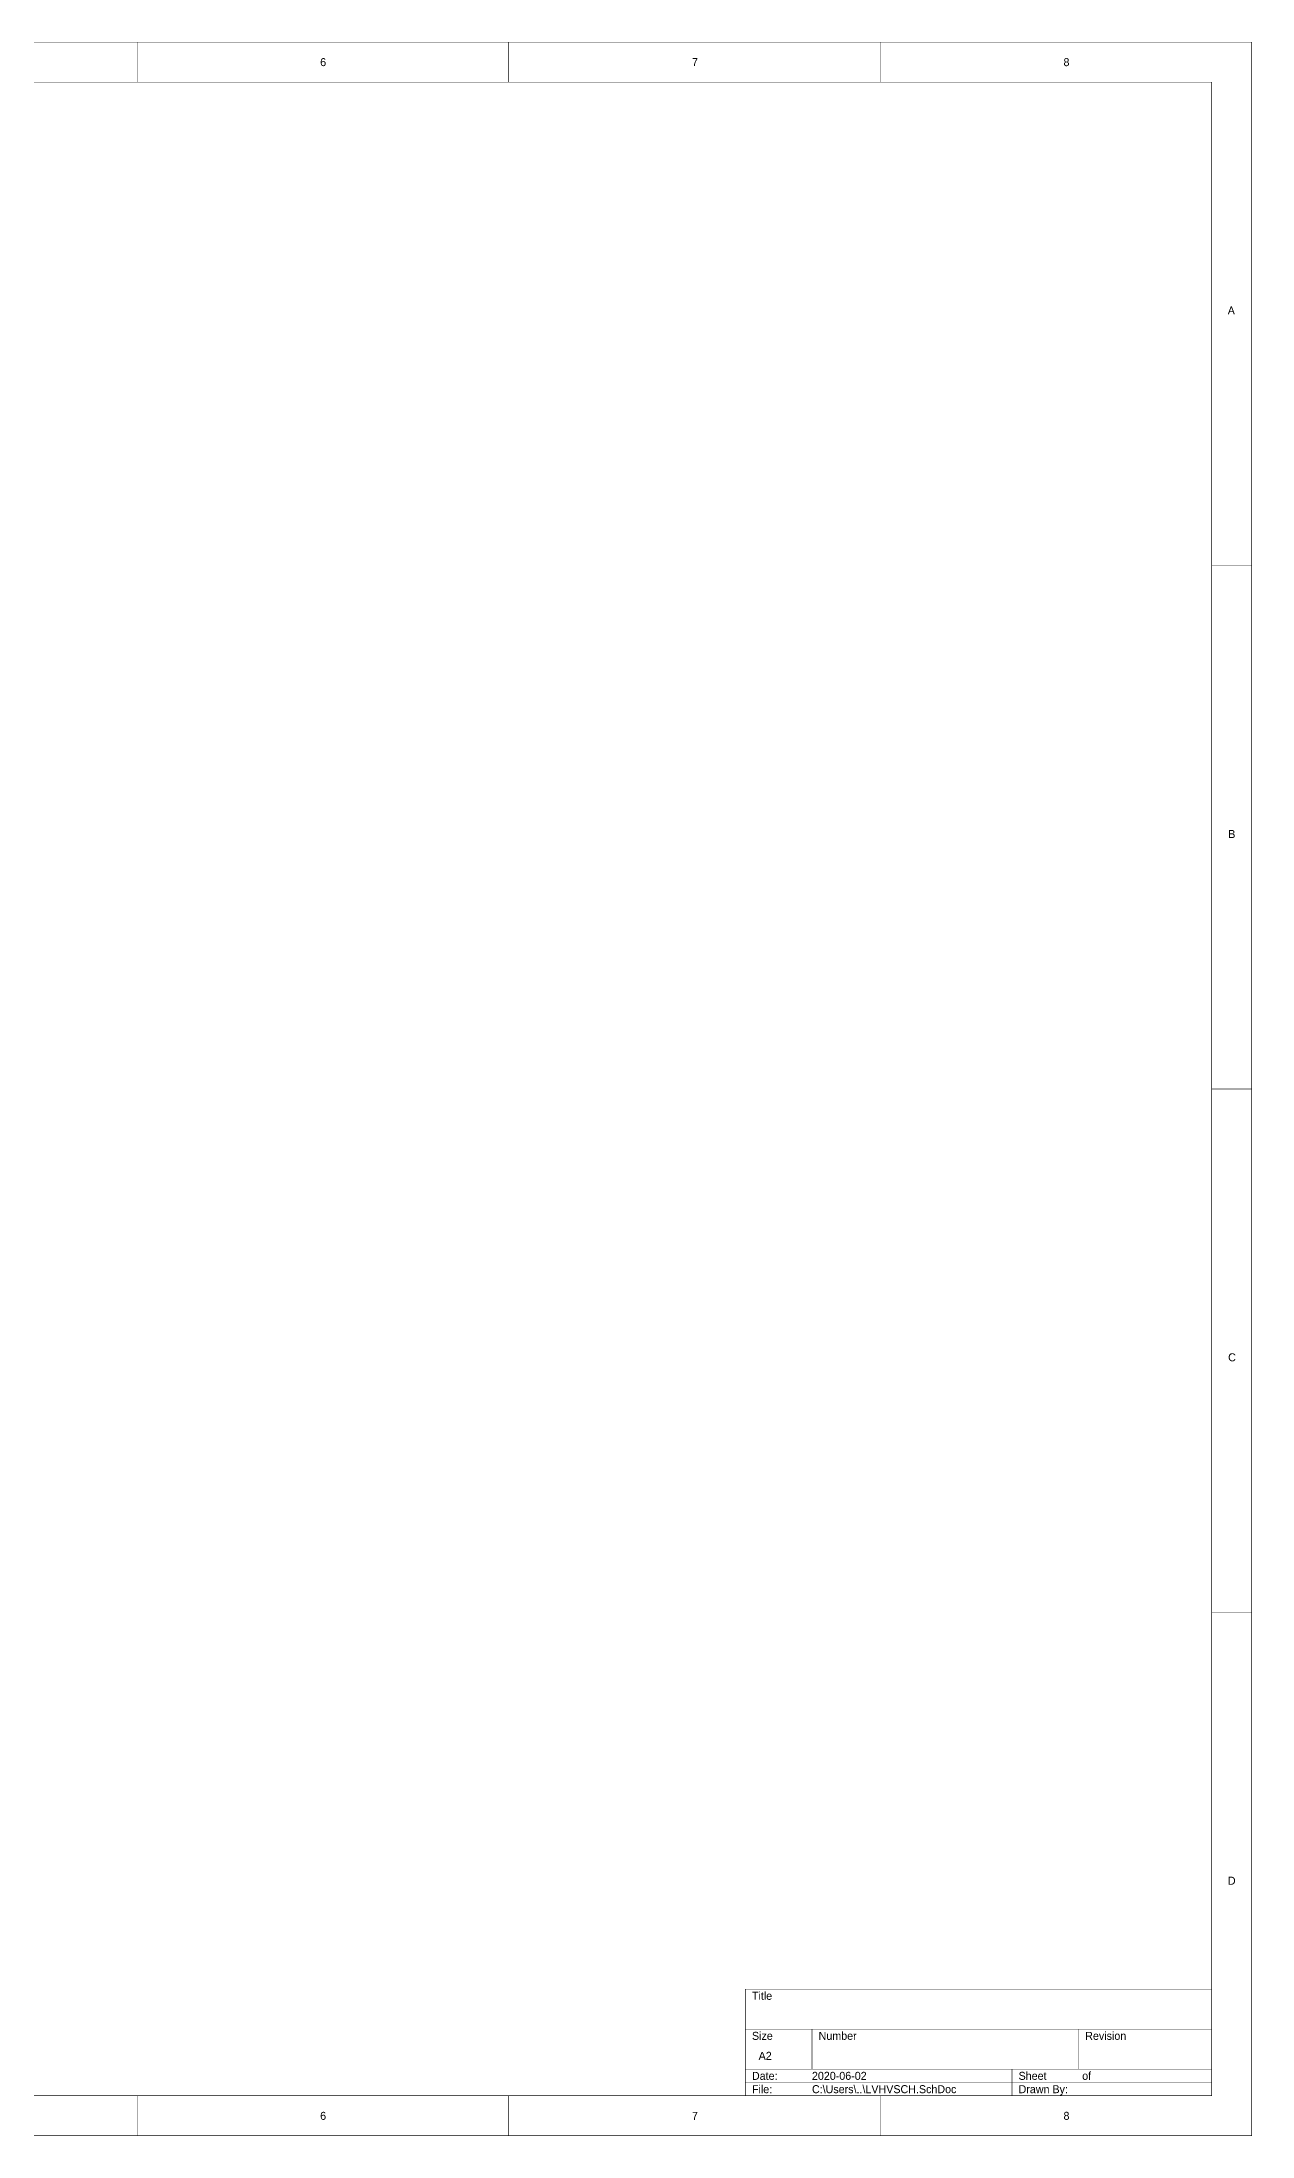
# Model space of a CAD drawing. Header units: millimetres. Extents: x 0 to 22.3, y 0 to 15.7.
# Drawn here: x 13.22 to 22.3, y 0 to 15.7 of the extents above; entities that cross this region are included whole.
import ezdxf

# ---------------------------------------------------------------- set-up
doc = ezdxf.new("R2010")
doc.units = ezdxf.units.MM
doc.header["$MEASUREMENT"] = 0
doc.layers.add('Sheet', color=255, linetype='Continuous')

msp = doc.modelspace()

# ---------------------------------------------------------------- linework, layer by layer
at = {"layer": 'Sheet', "const_width": 0.0039}
for points in [[(0, 15.7), (22.298, 15.7), (22.298, 0.002), (0, 0.002), (0, 15.7)], [(13.938, 15.4), (13.938, 15.7)], [(16.725, 15.4), (16.725, 15.7)], [(19.512, 15.4), (19.512, 15.7)], [(0.3, 15.4), (21.998, 15.4), (21.998, 0.302), (0.3, 0.302), (0.3, 15.4)], [(22, 11.775), (22.3, 11.775)], [(22, 7.85), (22.3, 7.85)], [(22, 3.925), (22.3, 3.925)], [(18.5, 1.1), (22, 1.1)], [(18.5, 0.3), (18.5, 1.1)], [(18.5, 0.8), (22, 0.8)], [(19, 0.5), (19, 0.8)], [(21, 0.5), (21, 0.8)], [(18.5, 0.5), (22, 0.5)], [(20.5, 0.3), (20.5, 0.5)], [(18.5, 0.4), (22, 0.4)], [(13.938, 0.3), (13.938, 0)], [(16.725, 0.3), (16.725, 0)], [(19.512, 0.3), (19.512, 0)]]:
    msp.add_lwpolyline(points, dxfattribs=at)

# ---------------------------------------------------------------- texts
at = {"layer": 'Sheet'}
for s, p in [('6', (15.311, 15.52)), ('7', (18.1, 15.52)), ('8', (20.887, 15.52)), ('A', (22.119, 13.658)), ('B', (22.123, 9.732)), ('C', (22.122, 5.808)), ('D', (22.12, 1.883)), ('Title', (18.55, 1.02)), ('Size', (18.55, 0.72)), ('A2', (18.6, 0.57)), ('Number', (19.05, 0.72)), ('Revision', (21.05, 0.72)), ('Date:', (18.55, 0.42)), ('2020-06-02', (19, 0.42)), ('Sheet            of', (20.55, 0.42)), ('File:', (18.55, 0.32)), ('C:\\Users\\..\\LVHVSCH.SchDoc', (19, 0.32)), ('Drawn By:', (20.55, 0.32)), ('6', (15.311, 0.12)), ('7', (18.1, 0.12)), ('8', (20.887, 0.12))]:
    msp.add_text(s, height=0.06, dxfattribs=at).set_placement(p)

doc.saveas('drawing.dxf')
